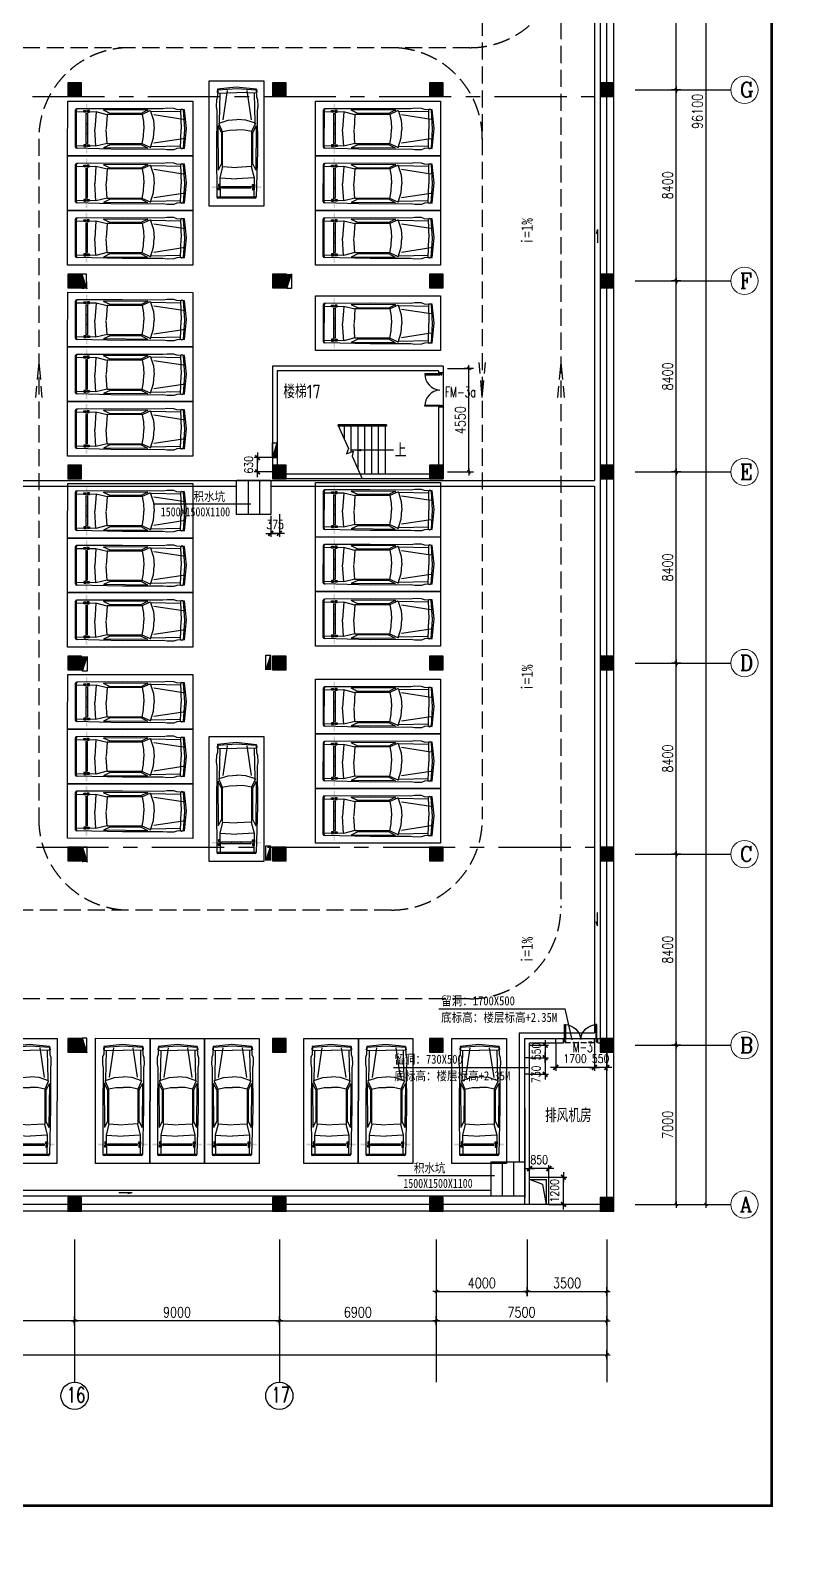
# Model space of a CAD drawing. Extents: x 953929 to 1132291, y -67290 to 107124.
# Drawn here: x 1098189 to 1132291, y -19038 to 47323 of the extents above; entities that cross this region are included whole.
import ezdxf

# ---------------------------------------------------------------- set-up
doc = ezdxf.new("R2010")
doc.units = 0
doc.header["$MEASUREMENT"] = 0
doc.linetypes.add('CENTER', pattern=[50.8, 31.75, -6.35, 6.35, -6.35])
doc.linetypes.add('DASH', pattern=[0.35, 0.25, -0.1])
doc.layers.get('0').update_dxf_attribs({"linetype": 'CONTINUOUS'})
doc.layers.get('DEFPOINTS').update_dxf_attribs({"linetype": 'CONTINUOUS'})
doc.layers.add('AXIS', color=3, linetype='CONTINUOUS', lineweight=9)
for name, color, linetype in [('COLUMN', 4, 'CONTINUOUS'), ('DIM', 7, 'CONTINUOUS'), ('F', 31, 'CONTINUOUS'), ('KWC', 253, 'CONTINUOUS'), ('LOUTI', 3, 'CONTINUOUS'), ('TC', 8, 'CONTINUOUS'), ('WALL', 1, 'CONTINUOUS'), ('WIN', 4, 'CONTINUOUS'), ('WINDOW', 254, 'CONTINUOUS'), ('WINDOWS', 4, 'CONTINUOUS'), ('WZ', 1, 'CONTINUOUS'), ('柱子', 2, 'CONTINUOUS')]:
    doc.layers.add(name, color=color, linetype=linetype)
doc.styles.add('CHINA', font='SimSun.ttf', dxfattribs={"width": 0.85, "height": 150})
doc.styles.add('COMPLEX', font='COMPLEX.shx')
doc.styles.add('DIM', font='', dxfattribs={"width": 0.75})
doc.styles.add('DIM_FONT', font='SIMPLEX.shx', dxfattribs={"width": 0.8})
doc.styles.add('FS', font='txt.shx', dxfattribs={"width": 0.66, "height": 150, "bigfont": 'fs.shx'})
doc.styles.add('TSS', font='tssdeng.shx', dxfattribs={"width": 0.85, "bigfont": 'tssdchn.shx'})
doc.styles.get('DIM').set_extended_font_data('FangSong_GB2312')
doc.dimstyles.new('DIMN-200', dxfattribs={"dimtxt": 300, "dimasz": 1, "dimexe": 250, "dimexo": 0, "dimgap": 150, "dimtad": 1, "dimdec": 0, "dimdsep": 46, "dimtxsty": 'DIM_FONT', "dimblk": '_DIMX', "dimcen": 2.5, "dimclrd": 256, "dimclre": 256, "dimclrt": 4, "dimadec": 0, "dimazin": 0, "dimtfac": 1, "dimtdec": 0, "dimtix": 1, "dimtmove": 2, "dimatfit": 3, "dimldrblk": '_DIMX', "dimfxl": 0, "dimtolj": 1, "dimtzin": 0, "dimarcsym": 0})
doc.dimstyles.new('NORMAL', dxfattribs={"dimtxt": 450, "dimasz": 1, "dimexe": 150, "dimexo": 0, "dimgap": 150, "dimtad": 1, "dimdec": 0, "dimzin": 0, "dimdsep": 46, "dimtxsty": 'DIM_FONT', "dimblk1": '1', "dimblk2": '1', "dimsah": 1, "dimcen": 0, "dimclrd": 4, "dimclre": 4, "dimclrt": 4, "dimadec": 0, "dimazin": 0, "dimtfac": 1, "dimtdec": 0, "dimtmove": 0, "dimatfit": 3, "dimldrblk": '1', "dimfxl": 0, "dimtolj": 1, "dimtzin": 0, "dimarcsym": 0})
doc.dimstyles.get("Standard").update_dxf_attribs({"dimtxt": 375, "dimasz": 1, "dimexe": 150, "dimexo": 0, "dimgap": 200, "dimtad": 1, "dimdec": 0, "dimzin": 0, "dimdsep": 46, "dimtxsty": 'DIM_FONT', "dimblk1": '_DIMX', "dimblk2": '_DIMX', "dimsah": 1, "dimcen": 200, "dimclrd": 256, "dimclre": 256, "dimclrt": 4, "dimadec": 0, "dimazin": 0, "dimtfac": 1, "dimtdec": 0, "dimtix": 1, "dimtmove": 2, "dimatfit": 3, "dimldrblk": '_DIMX', "dimfxl": 0, "dimtolj": 1, "dimtzin": 0, "dimarcsym": 0})

# ---------------------------------------------------------------- blocks, each defined once
blk = doc.blocks.new('CW')
at = {"layer": 'KWC'}
h = blk.add_hatch(color=256, dxfattribs=at)
h.paths.add_polyline_path([(865, -412), (865, -488), (953, -488), (953, -412)])
h.paths.add_polyline_path([(800, -412), (800, -488), (712, -488), (712, -412)])
edge = h.paths.add_edge_path(flags=16)
edge.add_ellipse((756, -450), major_axis=(-10.2, 10.2), ratio=1, start_angle=-45.03346, end_angle=314.96654, ccw=False)
edge = h.paths.add_edge_path(flags=16)
edge.add_ellipse((909, -450), major_axis=(-10.2, 10.2), ratio=1, start_angle=-45.03346, end_angle=314.96654, ccw=False)
h = blk.add_hatch(color=256, dxfattribs=at)
h.paths.add_polyline_path([(800, -546), (800, -109), (865, -109), (865, -546)])
h.paths.add_polyline_path([(799, -1419), (799, -982), (865, -982), (865, -1419)])
h.paths.add_polyline_path([(799, -2292), (799, -1855), (864, -1855), (864, -2292)])
h = blk.add_hatch(color=256, dxfattribs=at)
h.paths.add_polyline_path([(864, -1989), (864, -1913), (952, -1913), (952, -1989)])
edge = h.paths.add_edge_path(flags=16)
edge.add_ellipse((908, -1951), major_axis=(-10.2, 10.2), ratio=1, start_angle=-45.03346, end_angle=314.96654, ccw=False)
edge = h.paths.add_edge_path(flags=16)
edge.add_ellipse((755, -1951), major_axis=(-10.2, 10.2), ratio=1, start_angle=-45.03346, end_angle=314.96654, ccw=False)
h.paths.add_polyline_path([(799, -1989), (799, -1913), (712, -1913), (712, -1989)])
for p, q in [((-1, -2400), (0, 0)), ((0, 0), (5500, -3)), ((349, -2022), (350, -379)), ((391, -2023), (392, -379)), ((2414, -328), (395, -334)), ((1245, -471), (397, -483)), ((712, -488), (712, -412)), ((712, -412), (800, -412)), ((800, -488), (712, -488)), ((800, -546), (799, -1855)), ((800, -412), (800, -488)), ((800, -546), (865, -546)), ((865, -546), (864, -1855)), ((865, -412), (865, -488)), ((953, -412), (865, -412)), ((865, -488), (953, -488)), ((953, -488), (953, -412)), ((1245, -471), (1197, -1224)), ((1734, -592), (1245, -471)), ((3522, -383), (1576, -397)), ((1864, -537), (1576, -397)), ((1735, -578), (1696, -1211)), ((3273, -579), (1735, -578)), ((3226, -538), (1864, -537)), ((4190, -340), (2414, -328)), ((3522, -383), (3226, -538)), ((3615, -425), (3273, -579)), ((3273, -579), (3333, -897)), ((3646, -439), (3773, -838)), ((4970, -473), (3673, -445)), ((5082, -800), (3786, -605)), ((4377, -312), (4190, -340)), ((4665, -317), (4377, -312)), ((4796, -365), (4665, -317)), ((5098, -381), (4796, -365)), ((4966, -373), (4985, -1225)), ((5003, -350), (4985, -372)), ((5139, -372), (5003, -350)), ((5154, -1230), (5098, -381)), ((5227, -1193), (5139, -372)), ((5500, -3), (5499, -2403)), ((799, -982), (865, -982)), ((1244, -1976), (1197, -1222)), ((1734, -1869), (1696, -1236)), ((3333, -897), (3345, -1224)), ((3333, -1552), (3345, -1225)), ((3772, -1612), (3802, -1226)), ((3773, -838), (3802, -1224)), ((4965, -2077), (4985, -1226)), ((5097, -2070), (5154, -1230)), ((5138, -2079), (5227, -1193)), ((1244, -1976), (396, -1962)), ((799, -1913), (712, -1913)), ((712, -1913), (712, -1989)), ((712, -1989), (799, -1989)), ((799, -1419), (865, -1419)), ((799, -1855), (864, -1855)), ((799, -1989), (799, -1913)), ((864, -1989), (864, -1913)), ((864, -1913), (952, -1913)), ((952, -1989), (864, -1989)), ((952, -1913), (952, -1989)), ((1733, -1855), (1244, -1976)), ((1863, -1910), (1575, -2050)), ((3272, -1870), (1734, -1869)), ((3225, -1911), (1863, -1910)), ((3521, -2067), (3225, -1911)), ((3272, -1870), (3333, -1552)), ((3637, -2034), (3272, -1870)), ((3637, -2034), (3772, -1612)), ((4969, -1977), (3672, -2005)), ((5081, -1651), (3785, -1844)), ((5499, -2403), (-1, -2400)), ((2413, -2120), (393, -2067)), ((3521, -2067), (1575, -2050)), ((4189, -2110), (2413, -2120)), ((4376, -2138), (4189, -2110)), ((4664, -2133), (4376, -2138)), ((4795, -2085), (4664, -2133)), ((5097, -2070), (4795, -2085)), ((5002, -2101), (4984, -2079)), ((5138, -2079), (5002, -2101))]:
    blk.add_line(p, q, dxfattribs=at)
for centre in [(756, -450), (909, -450), (755, -1951), (908, -1951)]:
    blk.add_circle(centre, 14.4, dxfattribs=at)
for centre, major_axis, start_param, end_param in [((395, -379), (-45, 0.4), -1.558913, 0.008145), ((437, -379), (-45, 0.1), -1.565717, 0.001342), ((3509, -415), (11.2, 0.7), -1.159955, 1.503276), ((3624, -446), (22.5, 0.3), 0.294791, 1.978353), ((3333, -1224), (7.95, 7.95), 5.46214, 5.532266), ((3791, -1225), (-7.95, 7.95), 3.84936, 4.003454), ((4974, -1225), (7.95, 7.95), 5.474521, 5.519885), ((394, -2022), (-45, 0.1), 0.002021, 1.546781), ((436, -2023), (-45, 0.1), 0.002021, 1.546781), ((3623, -2003), (22.5, 0.4), 4.270615, 5.954177)]:
    blk.add_ellipse(centre, major_axis=major_axis, ratio=1, start_param=start_param, end_param=end_param, dxfattribs=at)
at = {"layer": 'KWC', "linetype": 'Continuous', "style": 'DIM', "oblique": 360, "flags": 9}
for tag in ['YSIZE', 'XSIZE']:
    blk.add_attdef(tag, (5154, -1230), '', height=0.45, rotation=179.96654, dxfattribs=at)
blk = doc.blocks.new('1')
at = {"layer": 'DIM'}
for p, q in [((-150, 0), (150, 0)), ((0, -200), (0, 200))]:
    blk.add_line(p, q, dxfattribs=at)
at = {"layer": 'DIM', "const_width": 45}
blk.add_lwpolyline([(-71, -71), (71, 71)], dxfattribs=at)
blk = doc.blocks.new('*D78')
at = {"layer": 'DEFPOINTS', "color": 0}
for p in [(1124792, 52304), (1126592, 52304), (1124792, 44704)]:
    blk.add_point(p, dxfattribs=at)
at = {"layer": 'DIM', "color": 4}
for p, q in [((1124792, 52304), (1126742, 52304)), ((1126592, 44705), (1126592, 52303)), ((1124792, 44704), (1126742, 44704))]:
    blk.add_line(p, q, dxfattribs=at)
for p, rotation in [((1126592, 52304), 90), ((1126592, 44704), 270)]:
    blk.add_blockref('1', p, dxfattribs=dict(at, rotation=rotation))
at = {"layer": 'DIM', "color": 4, "insert": (1126217, 48504), "char_height": 450, "attachment_point": 5, "rotation": 90, "style": 'DIM_FONT'}
blk.add_mtext('\\A1;7600', dxfattribs=at)
blk = doc.blocks.new('ZHU')
at = {"layer": '柱子'}
h = blk.add_hatch(color=256, dxfattribs=at)
h.paths.add_polyline_path([(300, -300), (300, 300), (-300, 300)])
h.paths.add_polyline_path([(-300, 300), (-300, -300), (300, -300)], flags=16)
blk.add_line((-300, 300), (300, -300), dxfattribs=at)
blk.add_lwpolyline([(-300, -300), (300, -300), (300, 300), (-300, 300)], close=True, dxfattribs=at)
blk = doc.blocks.new('*D74')
at = {"layer": 'DEFPOINTS', "color": 0}
for p in [(1116534, 32454), (1117476, 32454), (1116534, 27904)]:
    blk.add_point(p, dxfattribs=at)
at = {"layer": 'DIM', "color": 4}
for p, q in [((1116534, 32454), (1117626, 32454)), ((1117476, 27905), (1117476, 32453)), ((1116534, 27904), (1117626, 27904))]:
    blk.add_line(p, q, dxfattribs=at)
for p, rotation in [((1117476, 32454), 90), ((1117476, 27904), 270)]:
    blk.add_blockref('1', p, dxfattribs=dict(at, rotation=rotation))
at = {"layer": 'DIM', "color": 4, "insert": (1117101, 30179), "char_height": 450, "attachment_point": 5, "rotation": 90, "style": 'DIM_FONT'}
blk.add_mtext('\\A1;4550', dxfattribs=at)
blk = doc.blocks.new('*D73')
at = {"layer": 'DEFPOINTS', "color": 0}
for p in [(1124792, 36304), (1126592, 36304), (1124792, 27904)]:
    blk.add_point(p, dxfattribs=at)
at = {"layer": 'DIM', "color": 4}
for p, q in [((1124792, 36304), (1126742, 36304)), ((1126592, 27905), (1126592, 36303)), ((1124792, 27904), (1126742, 27904))]:
    blk.add_line(p, q, dxfattribs=at)
for p, rotation in [((1126592, 36304), 90), ((1126592, 27904), 270)]:
    blk.add_blockref('1', p, dxfattribs=dict(at, rotation=rotation))
at = {"layer": 'DIM', "color": 4, "insert": (1126217, 32104), "char_height": 450, "attachment_point": 5, "rotation": 90, "style": 'DIM_FONT'}
blk.add_mtext('\\A1;8400', dxfattribs=at)
blk = doc.blocks.new('*D72')
at = {"layer": 'DEFPOINTS', "color": 0}
for p in [(1124792, 19504), (1126592, 19504), (1124792, 11104)]:
    blk.add_point(p, dxfattribs=at)
at = {"layer": 'DIM', "color": 4}
for p, q in [((1124792, 19504), (1126742, 19504)), ((1126592, 11105), (1126592, 19503)), ((1124792, 11104), (1126742, 11104))]:
    blk.add_line(p, q, dxfattribs=at)
for p, rotation in [((1126592, 19504), 90), ((1126592, 11104), 270)]:
    blk.add_blockref('1', p, dxfattribs=dict(at, rotation=rotation))
at = {"layer": 'DIM', "color": 4, "insert": (1126217, 15304), "char_height": 450, "attachment_point": 5, "rotation": 90, "style": 'DIM_FONT'}
blk.add_mtext('\\A1;8400', dxfattribs=at)
blk = doc.blocks.new('*D71')
at = {"layer": 'DEFPOINTS', "color": 0}
for p in [(1124792, 27904), (1126592, 27904), (1124792, 19504)]:
    blk.add_point(p, dxfattribs=at)
at = {"layer": 'DIM', "color": 4}
for p, q in [((1124792, 27904), (1126742, 27904)), ((1126592, 19505), (1126592, 27903)), ((1124792, 19504), (1126742, 19504))]:
    blk.add_line(p, q, dxfattribs=at)
for p, rotation in [((1126592, 27904), 90), ((1126592, 19504), 270)]:
    blk.add_blockref('1', p, dxfattribs=dict(at, rotation=rotation))
at = {"layer": 'DIM', "color": 4, "insert": (1126217, 23704), "char_height": 450, "attachment_point": 5, "rotation": 90, "style": 'DIM_FONT'}
blk.add_mtext('\\A1;8400', dxfattribs=at)
blk = doc.blocks.new('*D70')
at = {"layer": 'DEFPOINTS', "color": 0}
for p in [(1124792, 2704), (1126592, 2704), (1124792, -4296)]:
    blk.add_point(p, dxfattribs=at)
at = {"layer": 'DIM', "color": 4}
for p, q in [((1124792, 2704), (1126742, 2704)), ((1126592, -4295), (1126592, 2703)), ((1124792, -4296), (1126742, -4296))]:
    blk.add_line(p, q, dxfattribs=at)
for p, rotation in [((1126592, 2704), 90), ((1126592, -4296), 270)]:
    blk.add_blockref('1', p, dxfattribs=dict(at, rotation=rotation))
at = {"layer": 'DIM', "color": 4, "insert": (1126217, -796), "char_height": 450, "attachment_point": 5, "rotation": 90, "style": 'DIM_FONT'}
blk.add_mtext('\\A1;7000', dxfattribs=at)
blk = doc.blocks.new('*D69')
at = {"layer": 'DEFPOINTS', "color": 0}
for p in [(1124792, 11104), (1126592, 11104), (1124792, 2704)]:
    blk.add_point(p, dxfattribs=at)
at = {"layer": 'DIM', "color": 4}
for p, q in [((1124792, 11104), (1126742, 11104)), ((1126592, 2705), (1126592, 11103)), ((1124792, 2704), (1126742, 2704))]:
    blk.add_line(p, q, dxfattribs=at)
for p, rotation in [((1126592, 11104), 90), ((1126592, 2704), 270)]:
    blk.add_blockref('1', p, dxfattribs=dict(at, rotation=rotation))
at = {"layer": 'DIM', "color": 4, "insert": (1126217, 6904), "char_height": 450, "attachment_point": 5, "rotation": 90, "style": 'DIM_FONT'}
blk.add_mtext('\\A1;8400', dxfattribs=at)
blk = doc.blocks.new('A$C5A4B61BD')
for p, q in [((0, 753), (0, 658)), ((84, 753), (0, 753)), ((42, 706), (84, 706)), ((42, 658), (42, 706)), ((84, 706), (84, 753)), ((1416, 753), (1500, 753)), ((1416, 706), (1416, 753)), ((1458, 706), (1416, 706)), ((1458, 658), (1458, 706)), ((1500, 753), (1500, 658)), ((0, 658), (42, 658)), ((42, 658), (42, 0)), ((84, 658), (42, 658)), ((42, 0), (84, 0)), ((84, 0), (84, 658)), ((1416, 0), (1416, 658)), ((1416, 658), (1458, 658)), ((1458, 0), (1416, 0)), ((1458, 658), (1458, 0)), ((1500, 658), (1458, 658))]:
    blk.add_line(p, q)
for centre, major_axis, start_param, end_param in [((79, 670), (501, 465), 3.926991, 5.497787), ((1421, 670), (-501, 465), 0.785398, 2.356194)]:
    blk.add_ellipse(centre, major_axis=major_axis, ratio=0.962752, start_param=start_param, end_param=end_param)
blk = doc.blocks.new('*D66')
at = {"layer": 'DEFPOINTS', "color": 0}
for p in [(1120044, -5837), (1123544, -5837), (1123544, -8125)]:
    blk.add_point(p, dxfattribs=at)
at = {"layer": 'DIM', "color": 4}
for p, q in [((1120044, -5837), (1120044, -8275)), ((1123544, -5837), (1123544, -8275)), ((1120045, -8125), (1123543, -8125))]:
    blk.add_line(p, q, dxfattribs=at)
at = {"layer": 'DIM', "color": 4, "rotation": 180}
blk.add_blockref('1', (1120044, -8125), dxfattribs=at)
at = {"layer": 'DIM', "color": 4}
blk.add_blockref('1', (1123544, -8125), dxfattribs=at)
at = {"layer": 'DIM', "color": 4, "insert": (1121794, -7750), "char_height": 450, "attachment_point": 5, "style": 'DIM_FONT'}
blk.add_mtext('\\A1;3500', dxfattribs=at)
blk = doc.blocks.new('*D65')
at = {"layer": 'DEFPOINTS', "color": 0}
for p in [(1116044, -5837), (1123544, -5837), (1123544, -9410)]:
    blk.add_point(p, dxfattribs=at)
at = {"layer": 'DIM', "color": 4}
for p, q in [((1116044, -5837), (1116044, -9560)), ((1123544, -5837), (1123544, -9560)), ((1116045, -9410), (1123543, -9410))]:
    blk.add_line(p, q, dxfattribs=at)
at = {"layer": 'DIM', "color": 4, "rotation": 180}
blk.add_blockref('1', (1116044, -9410), dxfattribs=at)
at = {"layer": 'DIM', "color": 4}
blk.add_blockref('1', (1123544, -9410), dxfattribs=at)
at = {"layer": 'DIM', "color": 4, "insert": (1119794, -9035), "char_height": 450, "attachment_point": 5, "style": 'DIM_FONT'}
blk.add_mtext('\\A1;7500', dxfattribs=at)
blk = doc.blocks.new('*D64')
at = {"layer": 'DEFPOINTS', "color": 0}
for p in [(1116044, -5837), (1120044, -5837), (1120044, -8125)]:
    blk.add_point(p, dxfattribs=at)
at = {"layer": 'DIM', "color": 4}
for p, q in [((1116044, -5837), (1116044, -8275)), ((1120044, -5837), (1120044, -8275)), ((1116045, -8125), (1120043, -8125))]:
    blk.add_line(p, q, dxfattribs=at)
at = {"layer": 'DIM', "color": 4, "rotation": 180}
blk.add_blockref('1', (1116044, -8125), dxfattribs=at)
at = {"layer": 'DIM', "color": 4}
blk.add_blockref('1', (1120044, -8125), dxfattribs=at)
at = {"layer": 'DIM', "color": 4, "insert": (1118044, -7750), "char_height": 450, "attachment_point": 5, "style": 'DIM_FONT'}
blk.add_mtext('\\A1;4000', dxfattribs=at)
blk = doc.blocks.new('*D45')
at = {"layer": 'DEFPOINTS', "color": 0}
for p in [(1100144, -5837), (1109144, -5837), (1100144, -9410)]:
    blk.add_point(p, dxfattribs=at)
at = {"layer": 'DIM', "color": 4}
for p, q in [((1100144, -5837), (1100144, -9560)), ((1109144, -5837), (1109144, -9560)), ((1109143, -9410), (1100145, -9410))]:
    blk.add_line(p, q, dxfattribs=at)
at = {"layer": 'DIM', "color": 4, "rotation": 180}
blk.add_blockref('1', (1100144, -9410), dxfattribs=at)
at = {"layer": 'DIM', "color": 4}
blk.add_blockref('1', (1109144, -9410), dxfattribs=at)
at = {"layer": 'DIM', "color": 4, "insert": (1104644, -9035), "char_height": 450, "attachment_point": 5, "style": 'DIM_FONT'}
blk.add_mtext('\\A1;9000', dxfattribs=at)
blk = doc.blocks.new('*D63')
at = {"layer": 'DEFPOINTS', "color": 0}
for p in [(1109144, -5837), (1116044, -5837), (1116044, -9410)]:
    blk.add_point(p, dxfattribs=at)
at = {"layer": 'DIM', "color": 4}
for p, q in [((1109144, -5837), (1109144, -9560)), ((1116044, -5837), (1116044, -9560)), ((1109145, -9410), (1116043, -9410))]:
    blk.add_line(p, q, dxfattribs=at)
at = {"layer": 'DIM', "color": 4, "rotation": 180}
blk.add_blockref('1', (1109144, -9410), dxfattribs=at)
at = {"layer": 'DIM', "color": 4}
blk.add_blockref('1', (1116044, -9410), dxfattribs=at)
at = {"layer": 'DIM', "color": 4, "insert": (1112594, -9035), "char_height": 450, "attachment_point": 5, "style": 'DIM_FONT'}
blk.add_mtext('\\A1;6900', dxfattribs=at)
blk = doc.blocks.new('*D59')
at = {"layer": 'DEFPOINTS', "color": 0}
for p in [(1091144, -5837), (1100144, -5837), (1091144, -9410)]:
    blk.add_point(p, dxfattribs=at)
at = {"layer": 'DIM', "color": 4}
for p, q in [((1091144, -5837), (1091144, -9560)), ((1100144, -5837), (1100144, -9560)), ((1100143, -9410), (1091145, -9410))]:
    blk.add_line(p, q, dxfattribs=at)
at = {"layer": 'DIM', "color": 4, "rotation": 180}
blk.add_blockref('1', (1091144, -9410), dxfattribs=at)
at = {"layer": 'DIM', "color": 4}
blk.add_blockref('1', (1100144, -9410), dxfattribs=at)
at = {"layer": 'DIM', "color": 4, "insert": (1095644, -9035), "char_height": 450, "attachment_point": 5, "style": 'DIM_FONT'}
blk.add_mtext('\\A1;9000', dxfattribs=at)
blk = doc.blocks.new('*D68')
at = {"layer": 'DEFPOINTS', "color": 0}
for p in [(1124792, 91804), (1124792, -4296), (1127901, -4296)]:
    blk.add_point(p, dxfattribs=at)
at = {"layer": 'DIM', "color": 4}
for p, q in [((1124792, 91804), (1128051, 91804)), ((1127901, 91803), (1127901, -4295)), ((1124792, -4296), (1128051, -4296))]:
    blk.add_line(p, q, dxfattribs=at)
for p, rotation in [((1127901, 91804), 90), ((1127901, -4296), 270)]:
    blk.add_blockref('1', p, dxfattribs=dict(at, rotation=rotation))
at = {"layer": 'DIM', "color": 4, "insert": (1127526, 43754), "char_height": 450, "attachment_point": 5, "rotation": 90, "style": 'DIM_FONT'}
blk.add_mtext('\\A1;96100', dxfattribs=at)
blk = doc.blocks.new('*D67')
at = {"layer": 'DEFPOINTS', "color": 0}
for p in [(1124792, 44704), (1126592, 44704), (1124792, 36304)]:
    blk.add_point(p, dxfattribs=at)
at = {"layer": 'DIM', "color": 4}
for p, q in [((1124792, 44704), (1126742, 44704)), ((1126592, 36305), (1126592, 44703)), ((1124792, 36304), (1126742, 36304))]:
    blk.add_line(p, q, dxfattribs=at)
for p, rotation in [((1126592, 44704), 90), ((1126592, 36304), 270)]:
    blk.add_blockref('1', p, dxfattribs=dict(at, rotation=rotation))
at = {"layer": 'DIM', "color": 4, "insert": (1126217, 40504), "char_height": 450, "attachment_point": 5, "rotation": 90, "style": 'DIM_FONT'}
blk.add_mtext('\\A1;8400', dxfattribs=at)
blk = doc.blocks.new('*D38')
at = {"layer": 'DEFPOINTS', "color": 0}
for p in [(992144, -5837), (1123544, -5837), (1123544, -10903)]:
    blk.add_point(p, dxfattribs=at)
at = {"layer": 'DIM', "color": 4}
for p, q in [((992144, -5837), (992144, -11053)), ((1123544, -5837), (1123544, -11053)), ((992145, -10903), (1123543, -10903))]:
    blk.add_line(p, q, dxfattribs=at)
at = {"layer": 'DIM', "color": 4, "rotation": 180}
blk.add_blockref('1', (992144, -10903), dxfattribs=at)
at = {"layer": 'DIM', "color": 4}
blk.add_blockref('1', (1123544, -10903), dxfattribs=at)
at = {"layer": 'DIM', "color": 4, "insert": (1057844, -10528), "char_height": 450, "attachment_point": 5, "style": 'DIM_FONT'}
blk.add_mtext('\\A1;131400', dxfattribs=at)
blk = doc.blocks.new('_DIMX')
blk.add_line((-150, 0), (150, 0))
at = {"const_width": 50}
blk.add_lwpolyline([(-70, -70), (70, 70)], dxfattribs=at)
blk = doc.blocks.new('*D119')
at = {"linetype": 'ByBlock'}
for p, q in [((1120994, -3096), (1121783, -3096)), ((1121633, -3094), (1121633, -3093)), ((1121633, -4296), (1121633, -3096)), ((1120994, -4296), (1121783, -4296)), ((1121633, -4297), (1121633, -4299))]:
    blk.add_line(p, q, dxfattribs=at)
at = {"layer": 'DEFPOINTS', "color": 0, "linetype": 'ByBlock'}
for p in [(1120994, -3096), (1121633, -3096), (1120994, -4296)]:
    blk.add_point(p, dxfattribs=at)
at = {"linetype": 'ByBlock', "xscale": 1.5, "yscale": 1.5, "zscale": 1.5}
for p, rotation in [((1121633, -3096), 270), ((1121633, -4296), 90)]:
    blk.add_blockref('_DIMX', p, dxfattribs=dict(at, rotation=rotation))
at = {"color": 4, "linetype": 'ByBlock', "insert": (1121246, -3696), "char_height": 375, "attachment_point": 5, "rotation": 90, "style": 'DIM_FONT'}
blk.add_mtext('\\A1;1200', dxfattribs=at)
blk = doc.blocks.new('*D120')
at = {"linetype": 'ByBlock'}
for p, q in [((1046044, -3096), (1046044, -2570)), ((1046894, -3096), (1046894, -2570)), ((1046042, -2720), (1046041, -2720)), ((1046894, -2720), (1046044, -2720)), ((1046895, -2720), (1046897, -2720))]:
    blk.add_line(p, q, dxfattribs=at)
at = {"layer": 'DEFPOINTS', "color": 0, "linetype": 'ByBlock'}
for p in [(1046044, -2720), (1046044, -3096), (1046894, -3096)]:
    blk.add_point(p, dxfattribs=at)
at = {"linetype": 'ByBlock', "xscale": 1.5, "yscale": 1.5, "zscale": 1.5}
blk.add_blockref('_DIMX', (1046044, -2720), dxfattribs=at)
at = {"linetype": 'ByBlock', "xscale": 1.5, "yscale": 1.5, "zscale": 1.5, "rotation": 180}
blk.add_blockref('_DIMX', (1046894, -2720), dxfattribs=at)
at = {"color": 4, "linetype": 'ByBlock', "insert": (1046469, -2333), "char_height": 375, "attachment_point": 5, "style": 'DIM_FONT'}
blk.add_mtext('\\A1;850', dxfattribs=at)
blk = doc.blocks.new('*D153')
at = {"linetype": 'ByBlock'}
for p, q in [((1120144, 2704), (1120981, 2704)), ((1120831, 2706), (1120831, 2707)), ((1120831, 2704), (1120831, 2154)), ((1120144, 2154), (1120981, 2154)), ((1120831, 2153), (1120831, 2151))]:
    blk.add_line(p, q, dxfattribs=at)
at = {"layer": 'DEFPOINTS', "color": 0, "linetype": 'ByBlock'}
for p in [(1120144, 2704), (1120144, 2154), (1120831, 2154)]:
    blk.add_point(p, dxfattribs=at)
at = {"linetype": 'ByBlock', "xscale": 1.5, "yscale": 1.5, "zscale": 1.5}
for p, rotation in [((1120831, 2704), 270), ((1120831, 2154), 90)]:
    blk.add_blockref('_DIMX', p, dxfattribs=dict(at, rotation=rotation))
at = {"color": 4, "linetype": 'ByBlock', "insert": (1120443, 2429), "char_height": 375, "attachment_point": 5, "rotation": 90, "style": 'DIM_FONT'}
blk.add_mtext('\\A1;550', dxfattribs=at)
blk = doc.blocks.new('*D154')
at = {"linetype": 'ByBlock'}
for p, q in [((1120144, 2154), (1120981, 2154)), ((1120831, 2153), (1120831, 1426)), ((1120144, 1424), (1120981, 1424))]:
    blk.add_line(p, q, dxfattribs=at)
at = {"layer": 'DEFPOINTS', "color": 0, "linetype": 'ByBlock'}
for p in [(1120144, 2154), (1120144, 1424), (1120831, 1424)]:
    blk.add_point(p, dxfattribs=at)
at = {"linetype": 'ByBlock', "xscale": 1.5, "yscale": 1.5, "zscale": 1.5}
for p, rotation in [((1120831, 2154), 90), ((1120831, 1424), 270)]:
    blk.add_blockref('_DIMX', p, dxfattribs=dict(at, rotation=rotation))
at = {"color": 4, "linetype": 'ByBlock', "insert": (1120432, 1424), "char_height": 375, "attachment_point": 5, "rotation": 90, "style": 'DIM_FONT'}
blk.add_mtext('\\A1;730', dxfattribs=at)
blk = doc.blocks.new('*D155')
at = {"linetype": 'ByBlock'}
for p, q in [((1122994, 2804), (1122994, 1576)), ((1123544, 2404), (1123544, 1576)), ((1122992, 1726), (1122991, 1726)), ((1123544, 1726), (1122994, 1726)), ((1123545, 1726), (1123547, 1726))]:
    blk.add_line(p, q, dxfattribs=at)
at = {"layer": 'DEFPOINTS', "color": 0, "linetype": 'ByBlock'}
for p in [(1122994, 2804), (1123544, 2404), (1122994, 1726)]:
    blk.add_point(p, dxfattribs=at)
at = {"linetype": 'ByBlock', "xscale": 1.5, "yscale": 1.5, "zscale": 1.5}
blk.add_blockref('_DIMX', (1122994, 1726), dxfattribs=at)
at = {"linetype": 'ByBlock', "xscale": 1.5, "yscale": 1.5, "zscale": 1.5, "rotation": 180}
blk.add_blockref('_DIMX', (1123544, 1726), dxfattribs=at)
at = {"color": 4, "linetype": 'ByBlock', "insert": (1123269, 2113), "char_height": 375, "attachment_point": 5, "style": 'DIM_FONT'}
blk.add_mtext('\\A1;550', dxfattribs=at)
blk = doc.blocks.new('*D156')
at = {"linetype": 'ByBlock'}
for p, q in [((1121294, 2804), (1121294, 1576)), ((1122994, 2804), (1122994, 1576)), ((1122992, 1726), (1121295, 1726))]:
    blk.add_line(p, q, dxfattribs=at)
at = {"layer": 'DEFPOINTS', "color": 0, "linetype": 'ByBlock'}
for p in [(1121294, 2804), (1122994, 2804), (1121294, 1726)]:
    blk.add_point(p, dxfattribs=at)
at = {"linetype": 'ByBlock', "xscale": 1.5, "yscale": 1.5, "zscale": 1.5, "rotation": 180}
blk.add_blockref('_DIMX', (1121294, 1726), dxfattribs=at)
at = {"linetype": 'ByBlock', "xscale": 1.5, "yscale": 1.5, "zscale": 1.5}
blk.add_blockref('_DIMX', (1122994, 1726), dxfattribs=at)
at = {"color": 4, "linetype": 'ByBlock', "insert": (1122144, 2113), "char_height": 375, "attachment_point": 5, "style": 'DIM_FONT'}
blk.add_mtext('\\A1;1700', dxfattribs=at)
blk = doc.blocks.new('*D227')
at = {"linetype": 'ByBlock'}
for p, q in [((1108769, 27529), (1108769, 26611)), ((1109144, 27604), (1109144, 26611)), ((1108767, 26761), (1108766, 26761)), ((1109144, 26761), (1108769, 26761)), ((1109145, 26761), (1109147, 26761))]:
    blk.add_line(p, q, dxfattribs=at)
at = {"layer": 'DEFPOINTS', "color": 0, "linetype": 'ByBlock'}
for p in [(1108769, 27529), (1109144, 27604), (1108769, 26761)]:
    blk.add_point(p, dxfattribs=at)
at = {"linetype": 'ByBlock', "xscale": 1.5, "yscale": 1.5, "zscale": 1.5}
blk.add_blockref('_DIMX', (1108769, 26761), dxfattribs=at)
at = {"linetype": 'ByBlock', "xscale": 1.5, "yscale": 1.5, "zscale": 1.5, "rotation": 180}
blk.add_blockref('_DIMX', (1109144, 26761), dxfattribs=at)
at = {"color": 4, "linetype": 'ByBlock', "insert": (1108956, 27148), "char_height": 375, "attachment_point": 5, "style": 'DIM_FONT'}
blk.add_mtext('\\A1;375', dxfattribs=at)
blk = doc.blocks.new('*D481')
at = {"linetype": 'ByBlock'}
for p, q in [((1045847, 11734), (1045034, 11734)), ((1045184, 11735), (1045184, 11737)), ((1045184, 11104), (1045184, 11734)), ((1045844, 11104), (1045034, 11104)), ((1045184, 11103), (1045184, 11101))]:
    blk.add_line(p, q, dxfattribs=at)
at = {"layer": 'DEFPOINTS', "color": 0, "linetype": 'ByBlock'}
for p in [(1045184, 11734), (1045847, 11734), (1045844, 11104)]:
    blk.add_point(p, dxfattribs=at)
at = {"linetype": 'ByBlock', "xscale": 1.5, "yscale": 1.5, "zscale": 1.5}
for p, rotation in [((1045184, 11734), 270), ((1045184, 11104), 90)]:
    blk.add_blockref('_DIMX', p, dxfattribs=dict(at, rotation=rotation))
at = {"color": 4, "linetype": 'ByBlock', "insert": (1044797, 11419), "char_height": 375, "attachment_point": 5, "rotation": 90, "style": 'DIM_FONT'}
blk.add_mtext('\\A1;630', dxfattribs=at)
blk = doc.blocks.new('A$C01856CDB')
at = {"layer": 'WIN'}
for q in [(588, 47), (189, 0)]:
    blk.add_line((0, 47), q, dxfattribs=at)
blk = doc.blocks.new('A$C445D01A8')
at = {"layer": 'WINDOW'}
blk.add_blockref('A$C01856CDB', (0, 0), dxfattribs=at)
blk = doc.blocks.new('A$C084E10F1')
at = {"layer": 'WINDOWS', "xscale": -1}
blk.add_blockref('A$C445D01A8', (588, 0), dxfattribs=at)

msp = doc.modelspace()

# ---------------------------------------------------------------- linework, layer by layer
for points, const_width in [([(1132285.366, -19031.938), (953935.366, -19031.938), (953935.366, 107118.062), (1132285.366, 107118.062)], 12), ([(1130785.366, 105618.062), (1130785.366, -17531.938), (957685.366, -17531.938), (957685.366, 105618.062)], 120)]:
    msp.add_lwpolyline(points, close=True, dxfattribs=dict(const_width=const_width))
at = {"layer": 'AXIS'}
for centre in [(1129591.994, 44704.176), (1129591.994, 36304.176), (1129591.994, 27904.176), (1129591.994, 19504.176), (1129591.994, 11104.176), (1129591.994, 2704.176), (1129591.994, -4295.824)]:
    msp.add_circle(centre, 600, dxfattribs=at)
at = {"layer": 'DIM'}
for p, q in [((1124791.994, 44704.176), (1128991.994, 44704.176)), ((1124791.994, 36304.176), (1128991.994, 36304.176)), ((1124791.994, 27904.176), (1128991.994, 27904.176)), ((1107896.922, 26488.892), (1103644.597, 26488.892)), ((1124791.994, 19504.176), (1128991.994, 19504.176)), ((1124791.994, 11104.176), (1128991.994, 11104.176)), ((1124791.994, 2704.176), (1128991.994, 2704.176)), ((1118610.559, -3030.791), (1114358.234, -3030.791)), ((1124791.994, -4295.824), (1128991.994, -4295.824)), ((1100143.554, -5836.887), (1100143.554, -12111.57)), ((1109143.554, -5836.887), (1109143.554, -12111.57)), ((1116043.554, -5836.887), (1116043.554, -12111.57)), ((1123543.554, -5836.887), (1123543.554, -12111.57))]:
    msp.add_line(p, q, dxfattribs=at)
for points in [[(1119385.475, 37485.627, 0, 60, 0), (1119385.475, 37885.627, 0, 0, 0), (1119385.475, 39313.728, 0, 0, 0)], [(1119385.475, 19834.31, 0, 60, 0), (1119385.475, 19434.31, 0, 0, 0), (1119385.475, 18006.21, 0, 0, 0)], [(1119385.475, 5891.172, 0, 60, 0), (1119385.475, 6291.172, 0, 0, 0), (1119385.475, 7719.273, 0, 0, 0)]]:
    msp.add_lwpolyline(points, format="xyseb", dxfattribs=at)
for centre in [(1100143.554, -12711.57), (1109143.554, -12711.57)]:
    msp.add_circle(centre, 600, dxfattribs=at)
at = {"layer": 'LOUTI'}
for p, q in [((1113853.554, 29979.176), (1111708.327, 29979.176)), ((1111708.327, 29979.176), (1112186.185, 28929.73)), ((1113853.554, 29919.176), (1111735.648, 29919.176)), ((1111993.554, 29919.176), (1111993.554, 29352.776)), ((1112293.554, 29919.176), (1112293.554, 28782.809)), ((1112593.554, 29919.176), (1112593.554, 28035.089)), ((1112893.554, 29919.176), (1112893.554, 27804.176)), ((1113193.554, 29919.176), (1113193.554, 27804.176)), ((1113493.554, 29919.176), (1113493.554, 27804.176)), ((1113793.554, 29919.176), (1113793.554, 27804.176)), ((1113853.554, 29979.176), (1113853.554, 29919.176)), ((1112186.185, 28929.73), (1112090.86, 28696.222)), ((1112090.86, 28696.222), (1112382.923, 28820.985)), ((1114160.052, 28861.676), (1112293.554, 28861.676)), ((1112382.923, 28820.985), (1112339.032, 28594.056)), ((1112339.032, 28594.056), (1112789.767, 27604.176))]:
    msp.add_line(p, q, dxfattribs=at)
msp.add_lwpolyline([(1112293.554, 28861.676, 0, 100, 0), (1112731.816, 28861.676, 100, 100, 0)], format="xyseb", dxfattribs=at)
at = {"layer": 'TC'}
for p, q in [((1100663.03, 36603.353), (1100463.05, 36600.511)), ((1100463.05, 36600.511), (1100472.288, 35950.576)), ((1100463.05, 36600.511), (1100672.268, 35953.419)), ((1100672.268, 35953.419), (1100663.03, 36603.353)), ((1109479.308, 35961.495), (1109479.308, 36611.495)), ((1109479.308, 35961.495), (1109679.308, 36611.495)), ((1109679.308, 36611.495), (1109679.308, 35961.495)), ((1109679.308, 35961.495), (1109479.308, 35961.495)), ((1109039.701, 29180.994), (1108839.701, 28530.994)), ((1108839.701, 29180.994), (1109039.701, 29180.994)), ((1108839.701, 28530.994), (1108839.701, 29180.994)), ((1109039.701, 29180.994), (1109039.701, 28530.994)), ((1109039.701, 28530.994), (1108839.701, 28530.994)), ((1100489.319, 19147.86), (1100489.319, 19797.86)), ((1100489.319, 19147.86), (1100689.319, 19797.86)), ((1100689.319, 19797.86), (1100689.319, 19147.86)), ((1108551.92, 19201.796), (1108551.92, 19851.796)), ((1108751.92, 19851.796), (1108551.92, 19201.796)), ((1108551.92, 19851.796), (1108751.92, 19851.796)), ((1108751.92, 19851.796), (1108751.92, 19201.796)), ((1100689.319, 19147.86), (1100489.319, 19147.86)), ((1100489.319, 11406.481), (1100489.319, 10756.481)), ((1100489.319, 11406.481), (1100689.319, 10756.481)), ((1100689.319, 11406.481), (1100489.319, 11406.481)), ((1100689.319, 10756.481), (1100689.319, 11406.481)), ((1108551.92, 11467.538), (1108751.92, 11467.538)), ((1108751.92, 11467.538), (1108551.92, 10817.538)), ((1108551.92, 10817.538), (1108551.92, 11467.538)), ((1108751.92, 11467.538), (1108751.92, 10817.538)), ((1100479.818, 3012.099), (1100679.818, 2362.099)), ((1100479.818, 3012.099), (1100479.818, 2362.099)), ((1100679.818, 3012.099), (1100479.818, 3012.099)), ((1100679.818, 2362.099), (1100679.818, 3012.099))]:
    msp.add_line(p, q, dxfattribs=at)
for points in [[(1100464.183, 36597.626), (1100473.367, 35951.482), (1100669.134, 35956.132)], [(1109480.4, 35964.396), (1109480.4, 36610.605), (1109676.213, 36608.738)], [(1109038.609, 29178.094), (1109038.609, 28531.884), (1108842.796, 28533.752)], [(1100490.41, 19150.761), (1100490.41, 19796.97), (1100686.223, 19795.103)], [(1108750.828, 19848.895), (1108750.828, 19202.686), (1108555.015, 19204.553)], [(1100490.41, 11403.58), (1100490.41, 10757.371), (1100686.223, 10759.238)], [(1108750.828, 11464.638), (1108750.828, 10818.429), (1108555.015, 10820.296)], [(1100480.91, 3009.199), (1100480.91, 2362.989), (1100676.723, 2364.857)]]:
    msp.add_solid(points, dxfattribs=at)
at = {"layer": 'WALL'}
for p, q in [((1123843.554, -4595.824), (1123843.554, 95329.176)), ((1123543.554, -4395.824), (1123543.554, 79504.176)), ((1123843.554, -4595.824), (1123843.554, 52604.176)), ((1108843.554, 32554.176), (1108843.554, 27604.176)), ((1116343.554, 32554.176), (1108843.554, 32554.176)), ((1116343.554, 32554.176), (1116343.554, 32254.176)), ((1109043.554, 32354.176), (1109043.554, 27804.176)), ((1116143.554, 32354.176), (1109043.554, 32354.176)), ((1116143.554, 32354.176), (1116143.554, 32254.176)), ((1116343.554, 32254.176), (1116143.554, 32254.176)), ((1116343.554, 30754.176), (1116143.554, 30754.176)), ((1116143.554, 30754.176), (1116143.554, 27804.176)), ((1116343.554, 30754.176), (1116343.554, 27604.176)), ((1116343.554, 27604.176), (1108843.554, 27604.176)), ((1116143.554, 27804.176), (1109043.554, 27804.176)), ((1119943.554, 3004.176), (1121643.554, 3004.176)), ((1119943.554, -4295.824), (1119943.554, 3004.176)), ((1120143.554, 2804.176), (1121643.554, 2804.176)), ((1120143.554, -4295.824), (1120143.554, 2804.176)), ((1121643.554, 2804.176), (1121643.554, 3004.176)), ((1123143.554, 2804.176), (1123143.554, 3004.176)), ((1123143.554, 3004.176), (1123643.554, 3004.176)), ((1123143.554, 2804.176), (1123643.554, 2804.176)), ((1120143.554, -3095.824), (1120993.554, -3095.824)), ((1120143.554, -3195.824), (1120893.554, -3195.824)), ((1120893.554, -4295.824), (1120893.554, -3195.824)), ((1120993.554, -4295.824), (1120993.554, -3095.824)), ((1123843.554, -4595.824), (1040590.614, -4595.824)), ((1120143.554, -4295.824), (1085243.554, -4295.824)), ((1123643.554, -4295.824), (1120143.554, -4295.824))]:
    msp.add_line(p, q, dxfattribs=at)
at = {"layer": 'WINDOW'}
for p, q in [((1120725.889, -3423.844), (1120143.554, -3195.824)), ((1120893.554, -4295.824), (1120725.889, -3423.844))]:
    msp.add_line(p, q, dxfattribs=at)
at = {"layer": 'WINDOWS'}
for p, q in [((1123243.554, 78904.176), (1123243.554, 2688.97)), ((1122993.554, 56554.176), (1122993.554, 27529.176)), ((1116343.554, 32254.176), (1116343.554, 30754.176)), ((1054768.554, 27529.176), (1107262.34, 27529.176)), ((1054768.554, 27279.176), (1107262.34, 27279.176)), ((1100593.554, 27529.176), (1108768.554, 27529.176)), ((1107262.34, 26029.176), (1107262.34, 27529.176)), ((1108768.554, 27529.176), (1107268.554, 27529.176)), ((1107768.554, 27529.176), (1107768.554, 26029.176)), ((1108268.554, 27529.176), (1108268.554, 26029.176)), ((1108768.554, 27529.176), (1122993.554, 27529.176)), ((1108768.554, 27529.176), (1108768.554, 26029.176)), ((1108768.554, 27279.176), (1122993.554, 27279.176)), ((1122993.554, 27279.176), (1122993.554, 3254.176)), ((1108768.554, 26029.176), (1107262.34, 26029.176)), ((1116151.06, 4296.618), (1121705.29, 4296.618)), ((1122015.462, 2937.287), (1121705.29, 4296.618)), ((1119693.554, 3254.176), (1119693.554, -2420.824)), ((1119693.554, 3254.176), (1122993.554, 3254.176)), ((1119943.554, 3004.176), (1123168.554, 3004.176)), ((1114163.019, 1729.487), (1120084.841, 1729.487)), ((1119943.554, -70.518), (1119943.554, -3995.824)), ((1118437.34, -2420.824), (1118437.34, -3920.824)), ((1118437.34, -2420.824), (1119937.34, -2420.824)), ((1118937.34, -2420.824), (1118937.34, -3920.824)), ((1119437.34, -2420.824), (1119437.34, -3920.824)), ((1085243.554, -3920.824), (1118437.34, -3920.824)), ((1085493.554, -3670.824), (1118437.34, -3670.824)), ((1116418.554, -3920.824), (1118437.34, -3920.824)), ((1118437.34, -3920.824), (1119943.554, -3920.824))]:
    msp.add_line(p, q, dxfattribs=at)
at = {"layer": 'WINDOWS', "color": 8, "linetype": 'DASH', "ltscale": 3000}
for p, q in [((1121518.554, 72879.176), (1121518.554, 8745.265)), ((1118068.554, 68829.176), (1118068.554, 12645.265)), ((1117518.554, 46554.176), (989125.074, 46554.176)), ((1098565.847, 42554.176), (1098565.847, 12645.265)), ((1098565.847, 32717.477), (1098423.451, 31182.137)), ((1098565.847, 32717.477), (1098708.244, 31182.137)), ((1118068.554, 31182.137), (1117926.157, 32717.477)), ((1118068.554, 31182.137), (1118210.95, 32717.477)), ((1121518.554, 32717.477), (1121376.157, 31182.137)), ((1121518.554, 32717.477), (1121660.95, 31182.137)), ((1114068.554, 8645.265), (1041226.781, 8645.265)), ((1117518.554, 4745.265), (1039413.772, 4745.265))]:
    msp.add_line(p, q, dxfattribs=at)
at = {"layer": 'WINDOWS', "color": 8, "linetype": 'CENTER', "ltscale": 100}
for p, q in [((1001768.554, 44404.176), (1122993.554, 44404.176)), ((1052743.554, 11404.176), (1122993.554, 11404.176))]:
    msp.add_line(p, q, dxfattribs=at)
at = {"layer": 'WINDOWS', "color": 8}
for p, q in [((1121293.554, 2804.176), (1121293.554, 3004.176)), ((1122993.554, 2804.176), (1122993.554, 3004.176)), ((1120143.554, 2154.176), (1119943.554, 2154.176)), ((1120143.554, 1424.176), (1119943.554, 1424.176))]:
    msp.add_line(p, q, dxfattribs=at)
at = {"layer": 'WINDOWS', "color": 8, "linetype": 'DASH', "ltscale": 1000}
msp.add_line((1122993.554, 2804.176), (1121643.554, 2804.176), dxfattribs=at)
at = {"layer": 'WINDOWS', "color": 8, "linetype": 'DASH', "ltscale": 3000}
for centre, start, end in [((1117518.554, 50554.176), 270, 0), ((1102565.847, 42554.176), 90, 180), ((1114068.554, 42554.176), 0, 90), ((1102565.847, 12645.265), 180, 270), ((1114068.554, 12645.265), 270, 0), ((1117518.554, 8745.265), 270, 0)]:
    msp.add_arc(centre, 4000, start, end, dxfattribs=at)

# ---------------------------------------------------------------- block references
at = {"layer": 'KWC', "rotation": 90}
for p in [(1106056.349, 39592.766), (1106056.349, 10777.123), (1096965.092, -2494.422), (1101055.638, -2493.02), (1103455.637, -2494.422), (1105855.637, -2494.422), (1110216.579, -2494.422), (1112616.579, -2494.422), (1116725.217, -2494.422)]:
    msp.add_blockref('CW', p, dxfattribs=at)
at = {"layer": 'KWC'}
for p in [(1099837.632, 44200.325), (1110730.226, 44200.325), (1099836.23, 41800.326), (1099836.23, 41800.326), (1110728.825, 41800.326), (1110728.825, 41800.326), (1099834.829, 39400.326), (1110727.424, 39400.326), (1099837.632, 35800.325), (1110730.226, 35648.664), (1099836.23, 33400.326), (1099834.829, 31000.326), (1099837.632, 27400.325), (1110730.226, 27447.125), (1099836.23, 25000.326), (1110728.825, 25047.126), (1099834.829, 22600.326), (1110727.424, 22647.126), (1099837.632, 19000.325), (1110730.226, 18792.552), (1099836.23, 16600.326), (1110728.825, 16392.552), (1099834.829, 14200.326), (1110727.424, 13992.552)]:
    msp.add_blockref('CW', p, dxfattribs=at)
at = {"layer": 'WINDOW', "rotation": 270}
msp.add_blockref('A$C5A4B61BD', (1115537.953, 32254.176), dxfattribs=at)
at = {"layer": 'WINDOW', "xscale": -1, "rotation": 180}
msp.add_blockref('A$C5A4B61BD', (1121643.553, 3609.776), dxfattribs=at)
at = {"layer": 'WINDOWS', "xscale": -1, "rotation": 270}
msp.add_blockref('A$C084E10F1', (1123080.97, 37975.742), dxfattribs=at)
at = {"layer": 'WINDOWS', "rotation": 270}
msp.add_blockref('A$C084E10F1', (1123080.97, 8533.064), dxfattribs=at)
at = {"layer": 'WINDOWS'}
msp.add_blockref('A$C084E10F1', (1102087.762, -3833.785), dxfattribs=at)
at = {"layer": '柱子'}
for p in [(1100143.554, 44704.176), (1109143.554, 44704.176), (1116043.554, 44704.176), (1123543.554, 44704.176), (1100143.554, 36304.176), (1109143.554, 36304.176), (1116043.554, 36304.176), (1123543.554, 36304.176), (1100143.554, 27904.176), (1109143.554, 27904.176), (1116043.554, 27904.176), (1123543.554, 27904.176), (1100143.554, 19504.176), (1109143.554, 19504.176), (1116043.554, 19504.176), (1123543.554, 19504.176), (1100143.554, 11104.176), (1109143.554, 11104.176), (1116043.554, 11104.176), (1123543.554, 11104.176), (1100143.554, 2704.176), (1109143.554, 2704.176), (1116043.554, 2704.176), (1123543.554, 2704.176), (1100143.554, -4295.824), (1109143.554, -4295.824), (1116043.554, -4295.824), (1123543.554, -4295.824)]:
    msp.add_blockref('ZHU', p, dxfattribs=at)

# ---------------------------------------------------------------- texts
at = {"layer": 'AXIS', "style": 'COMPLEX', "width": 0.9375}
for s, p in [('G', (1129391.415, 44372.452)), ('F', (1129391.415, 35972.452)), ('E', (1129391.415, 27572.452)), ('D', (1129391.415, 19172.452)), ('C', (1129391.415, 10772.452)), ('B', (1129391.415, 2372.452)), ('A', (1129391.415, -4627.548))]:
    msp.add_text(s, height=672, dxfattribs=at).set_placement(p)
at = {"layer": 'COLUMN', "style": 'TSS', "width": 0.9}
msp.add_text('楼梯17', height=600, dxfattribs=at).set_placement((1109318.108, 31137.702))
at = {"layer": 'DIM', "style": 'CHINA', "width": 0.85}
for p in [(1120282.913, 37906.039), (1120282.913, 18282.926), (1120282.913, 6311.585)]:
    msp.add_text('i=1%', height=500, rotation=90, dxfattribs=at).set_placement(p)
at = {"layer": 'DIM'}
for s, height, style, width, p in [('积水坑', 400, 'CHINA', 0.85, (1105369.102, 26627.698)), ('1500X1500X1100', 400, 'CHINA', 0.8, (1103931.062, 25951.475)), ('留洞：1700X500', 400, 'CHINA', 0.85, (1116257.751, 4456.813)), ('底标高：楼层标高+2.35M', 400, 'CHINA', 0.85, (1116257.751, 3726.71)), ('留洞：730X500', 400, 'CHINA', 0.85, (1114197.126, 1889.681)), ('底标高：楼层标高+2.35M', 400, 'CHINA', 0.85, (1114197.126, 1159.579)), ('积水坑', 400, 'CHINA', 0.85, (1115057.602, -2891.985)), ('1500X1500X1100', 400, 'CHINA', 0.8, (1114595.181, -3568.209)), ('16', 675, 'DIM_FONT', 0.7, (1099803.165, -13007.719)), ('17', 675, 'DIM_FONT', 0.7, (1108803.165, -13007.719))]:
    msp.add_text(s, height=height, dxfattribs=dict(at, style=style, width=width)).set_placement(p)
at = {"layer": 'F', "style": 'FS', "width": 0.66}
for s, p in [('FM-3a', (1116421.542, 31195.699)), ('M-3', (1122035.931, 2402.809))]:
    msp.add_text(s, height=450, dxfattribs=at).set_placement(p)
at = {"layer": 'WZ', "style": 'TSS', "width": 0.9}
for s, p in [('上', (1114219.078, 28556.086)), ('排风机房', (1120824.025, -682.441))]:
    msp.add_text(s, height=600, dxfattribs=at).set_placement(p)

# ---------------------------------------------------------------- dimensions: what is measured, and where the dimension line sits
at = {"layer": 'AXIS'}
dim = msp.add_linear_dim(base=(1120143.554, -2720.352), p1=(1120993.554, -3095.824), p2=(1120143.554, -3095.824), dimstyle='DIMN-200', override={"dimtxt": 375, "dimasz": 1.5, "dimexe": 150, "dimgap": 200, "dimzin": 0, "dimblk1": '_DIMX', "dimblk2": '_DIMX', "dimsah": 1, "dimcen": 200}, dxfattribs=at)
dim.commit()
dim.dimension.update_dxf_attribs({"geometry": '*D120', "text_midpoint": (1120568.554, -2332.852), "insert": (74100, 0)})
dim = msp.add_linear_dim(base=(1121633.406, -3095.824), p1=(1120993.554, -4295.824), p2=(1120993.554, -3095.824), angle=90, dimstyle='DIMN-200', override={"dimtxt": 375, "dimasz": 1.5, "dimexe": 150, "dimgap": 200, "dimzin": 0, "dimblk1": '_DIMX', "dimblk2": '_DIMX', "dimsah": 1, "dimcen": 200}, dxfattribs=at)
dim.commit()
dim.dimension.update_dxf_attribs({"geometry": '*D119', "text_midpoint": (1121245.906, -3695.824)})
at = {"layer": 'DIM'}
for base, p1, p2, picture, middle in [((1127901.353, -4295.824), (1124791.994, 91804.176), (1124791.994, -4295.824), '*D68', (1127526.353, 43754.176)), ((1126591.994, 52304.176), (1124791.994, 44704.176), (1124791.994, 52304.176), '*D78', (1126216.994, 48504.176)), ((1126591.994, 44704.176), (1124791.994, 36304.176), (1124791.994, 44704.176), '*D67', (1126216.994, 40504.176)), ((1126591.994, 36304.176), (1124791.994, 27904.176), (1124791.994, 36304.176), '*D73', (1126216.994, 32104.176)), ((1117476.486, 32454.176), (1116533.653, 27904.176), (1116533.653, 32454.176), '*D74', (1117101.486, 30179.176)), ((1126591.994, 27904.176), (1124791.994, 19504.176), (1124791.994, 27904.176), '*D71', (1126216.994, 23704.176)), ((1126591.994, 19504.176), (1124791.994, 11104.176), (1124791.994, 19504.176), '*D72', (1126216.994, 15304.176)), ((1126591.994, 11104.176), (1124791.994, 2704.176), (1124791.994, 11104.176), '*D69', (1126216.994, 6904.176)), ((1126591.994, 2704.176), (1124791.994, -4295.824), (1124791.994, 2704.176), '*D70', (1126216.994, -795.824))]:
    dim = msp.add_linear_dim(base=base, p1=p1, p2=p2, angle=90, dimstyle='NORMAL', override={"dimtmove": 1}, dxfattribs=at)
    dim.commit()
    dim.dimension.update_dxf_attribs({"geometry": picture, "text_midpoint": middle})
for base, p1, p2, picture, middle in [((1123543.554, -10902.713), (992143.554, -5836.887), (1123543.554, -5836.887), '*D38', (1057843.554, -10527.713)), ((1091143.554, -9409.554), (1100143.554, -5836.887), (1091143.554, -5836.887), '*D59', (1095643.554, -9034.554)), ((1100143.554, -9409.554), (1109143.554, -5836.887), (1100143.554, -5836.887), '*D45', (1104643.554, -9034.554)), ((1116043.554, -9409.554), (1109143.554, -5836.887), (1116043.554, -5836.887), '*D63', (1112593.554, -9034.554)), ((1123543.554, -9409.554), (1116043.554, -5836.887), (1123543.554, -5836.887), '*D65', (1119793.554, -9034.554)), ((1120043.554, -8124.621), (1116043.554, -5836.887), (1120043.554, -5836.887), '*D64', (1118043.554, -7749.621)), ((1123543.554, -8124.621), (1120043.554, -5836.887), (1123543.554, -5836.887), '*D66', (1121793.554, -7749.621))]:
    dim = msp.add_linear_dim(base=base, p1=p1, p2=p2, dimstyle='NORMAL', override={"dimtmove": 1}, dxfattribs=at)
    dim.commit()
    dim.dimension.update_dxf_attribs({"geometry": picture, "text_midpoint": middle})
at = {"layer": 'WINDOWS'}
dim = msp.add_linear_dim(base=(1108184.099, 28533.752), p1=(1108843.554, 27904.176), p2=(1108847.041, 28533.752), angle=90, dimstyle='Standard', override={"dimasz": 1.5, "dimblk": '_DIMX'}, dxfattribs=at)
dim.commit()
dim.dimension.update_dxf_attribs({"geometry": '*D481', "text_midpoint": (1107796.599, 28218.964), "insert": (63000, 16800)})
dim = msp.add_linear_dim(base=(1108768.554, 25203.344), p1=(1109143.554, 26046.561), p2=(1108768.554, 25971.561), dimstyle='Standard', override={"dimasz": 1.5, "dimblk": '_DIMX'}, dxfattribs=at)
dim.commit()
dim.dimension.update_dxf_attribs({"geometry": '*D227', "text_midpoint": (1108956.054, 25590.844), "insert": (0, -1557.615)})
dim = msp.add_linear_dim(base=(1120830.94, 2154.176), p1=(1120143.554, 2704.176), p2=(1120143.554, 2154.176), angle=90, dimstyle='Standard', override={"dimasz": 1.5, "dimblk": '_DIMX'}, dxfattribs=at)
dim.commit()
dim.dimension.update_dxf_attribs({"geometry": '*D153', "text_midpoint": (1120443.44, 2429.176)})
for base, p1, p2, picture, middle in [((1121293.554, 1725.803), (1122993.554, 2804.176), (1121293.554, 2804.176), '*D156', (1122143.554, 2113.303)), ((1122993.554, 1725.803), (1123543.554, 2404.176), (1122993.554, 2804.176), '*D155', (1123268.554, 2113.303))]:
    dim = msp.add_linear_dim(base=base, p1=p1, p2=p2, dimstyle='Standard', override={"dimasz": 1.5, "dimblk": '_DIMX'}, dxfattribs=at)
    dim.commit()
    dim.dimension.update_dxf_attribs({"geometry": picture, "text_midpoint": middle})
dim = msp.add_linear_dim(base=(1120830.94, 1424.176), p1=(1120143.554, 2154.176), p2=(1120143.554, 1424.176), angle=90, dimstyle='Standard', override={"dimasz": 1.5, "dimblk": '_DIMX'}, dxfattribs=at)
dim.commit()
dim.dimension.update_dxf_attribs({"geometry": '*D154', "text_midpoint": (1120431.997, 1424.176), "dimtype": 160})

doc.saveas('drawing.dxf')
